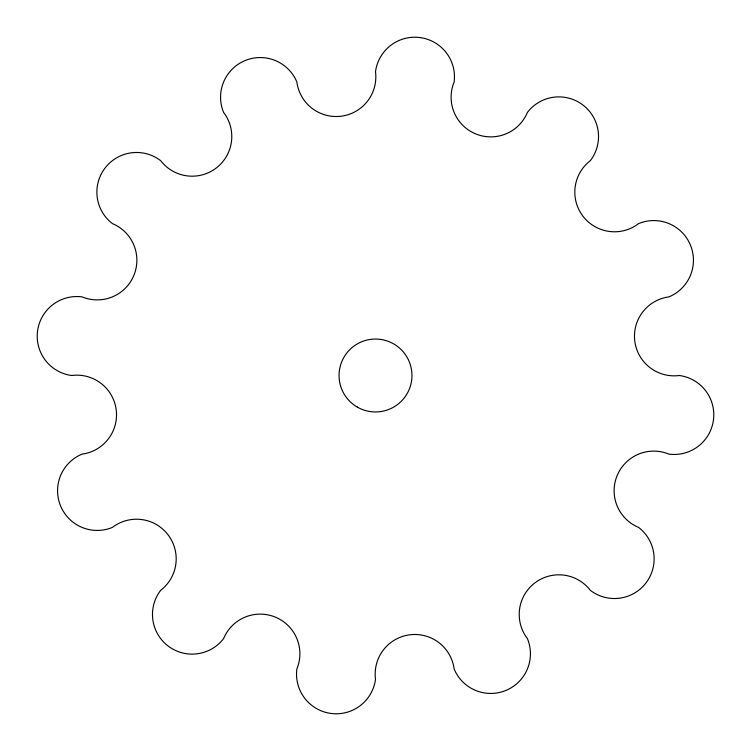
<?xml version="1.0" encoding="UTF-8"?>
<svg xmlns="http://www.w3.org/2000/svg" width="751" height="751" viewBox="0 0 751 751"><rect width="100%" height="100%" fill="white"/><g stroke="black" fill="none" stroke-linecap="round" stroke-linejoin="round"><path stroke-width="1.13" d="M419.987 37.55A39.653 39.653 0 0 0 375.5 71.692A39.653 39.653 0 0 1 341.358 116.18A39.653 39.653 0 0 1 296.87 82.037A39.653 39.653 0 0 0 245.061 60.578A39.653 39.653 0 0 0 223.591 112.397A39.653 39.653 0 0 1 216.279 167.989A39.653 39.653 0 0 1 160.676 160.676A39.653 39.653 0 0 0 105.074 167.989A39.653 39.653 0 0 0 112.397 223.591A39.653 39.653 0 0 1 133.856 275.41A39.653 39.653 0 0 1 82.037 296.87A39.653 39.653 0 0 0 37.55 331.013A39.653 39.653 0 0 0 71.692 375.5A39.653 39.653 0 0 1 116.18 409.642A39.653 39.653 0 0 1 82.037 454.13A39.653 39.653 0 0 0 60.578 505.939A39.653 39.653 0 0 0 112.397 527.409A39.653 39.653 0 0 1 167.989 534.721A39.653 39.653 0 0 1 160.676 590.324A39.653 39.653 0 0 0 167.989 645.926A39.653 39.653 0 0 0 223.591 638.603A39.653 39.653 0 0 1 275.41 617.144A39.653 39.653 0 0 1 296.87 668.963A39.653 39.653 0 0 0 331.013 713.45A39.653 39.653 0 0 0 375.5 679.308A39.653 39.653 0 0 1 409.642 634.82A39.653 39.653 0 0 1 454.13 668.963A39.653 39.653 0 0 0 505.939 690.422A39.653 39.653 0 0 0 527.409 638.603A39.653 39.653 0 0 1 534.721 583.011A39.653 39.653 0 0 1 590.324 590.324A39.653 39.653 0 0 0 645.926 583.011A39.653 39.653 0 0 0 638.603 527.409A39.653 39.653 0 0 1 617.144 475.59A39.653 39.653 0 0 1 668.963 454.13A39.653 39.653 0 0 0 713.45 419.987A39.653 39.653 0 0 0 679.308 375.5A39.653 39.653 0 0 1 634.82 341.358A39.653 39.653 0 0 1 668.963 296.87A39.653 39.653 0 0 0 690.422 245.061A39.653 39.653 0 0 0 638.603 223.591A39.653 39.653 0 0 1 583.011 216.279A39.653 39.653 0 0 1 590.324 160.676A39.653 39.653 0 0 0 583.011 105.074A39.653 39.653 0 0 0 527.409 112.397A39.653 39.653 0 0 1 475.59 133.856A39.653 39.653 0 0 1 454.13 82.037A39.653 39.653 0 0 0 419.987 37.55M357.269 407.07A36.461 36.461 0 0 0 411.961 375.5A36.461 36.461 0 0 0 357.269 343.93A36.461 36.461 0 0 0 357.269 407.07"/></g></svg>
